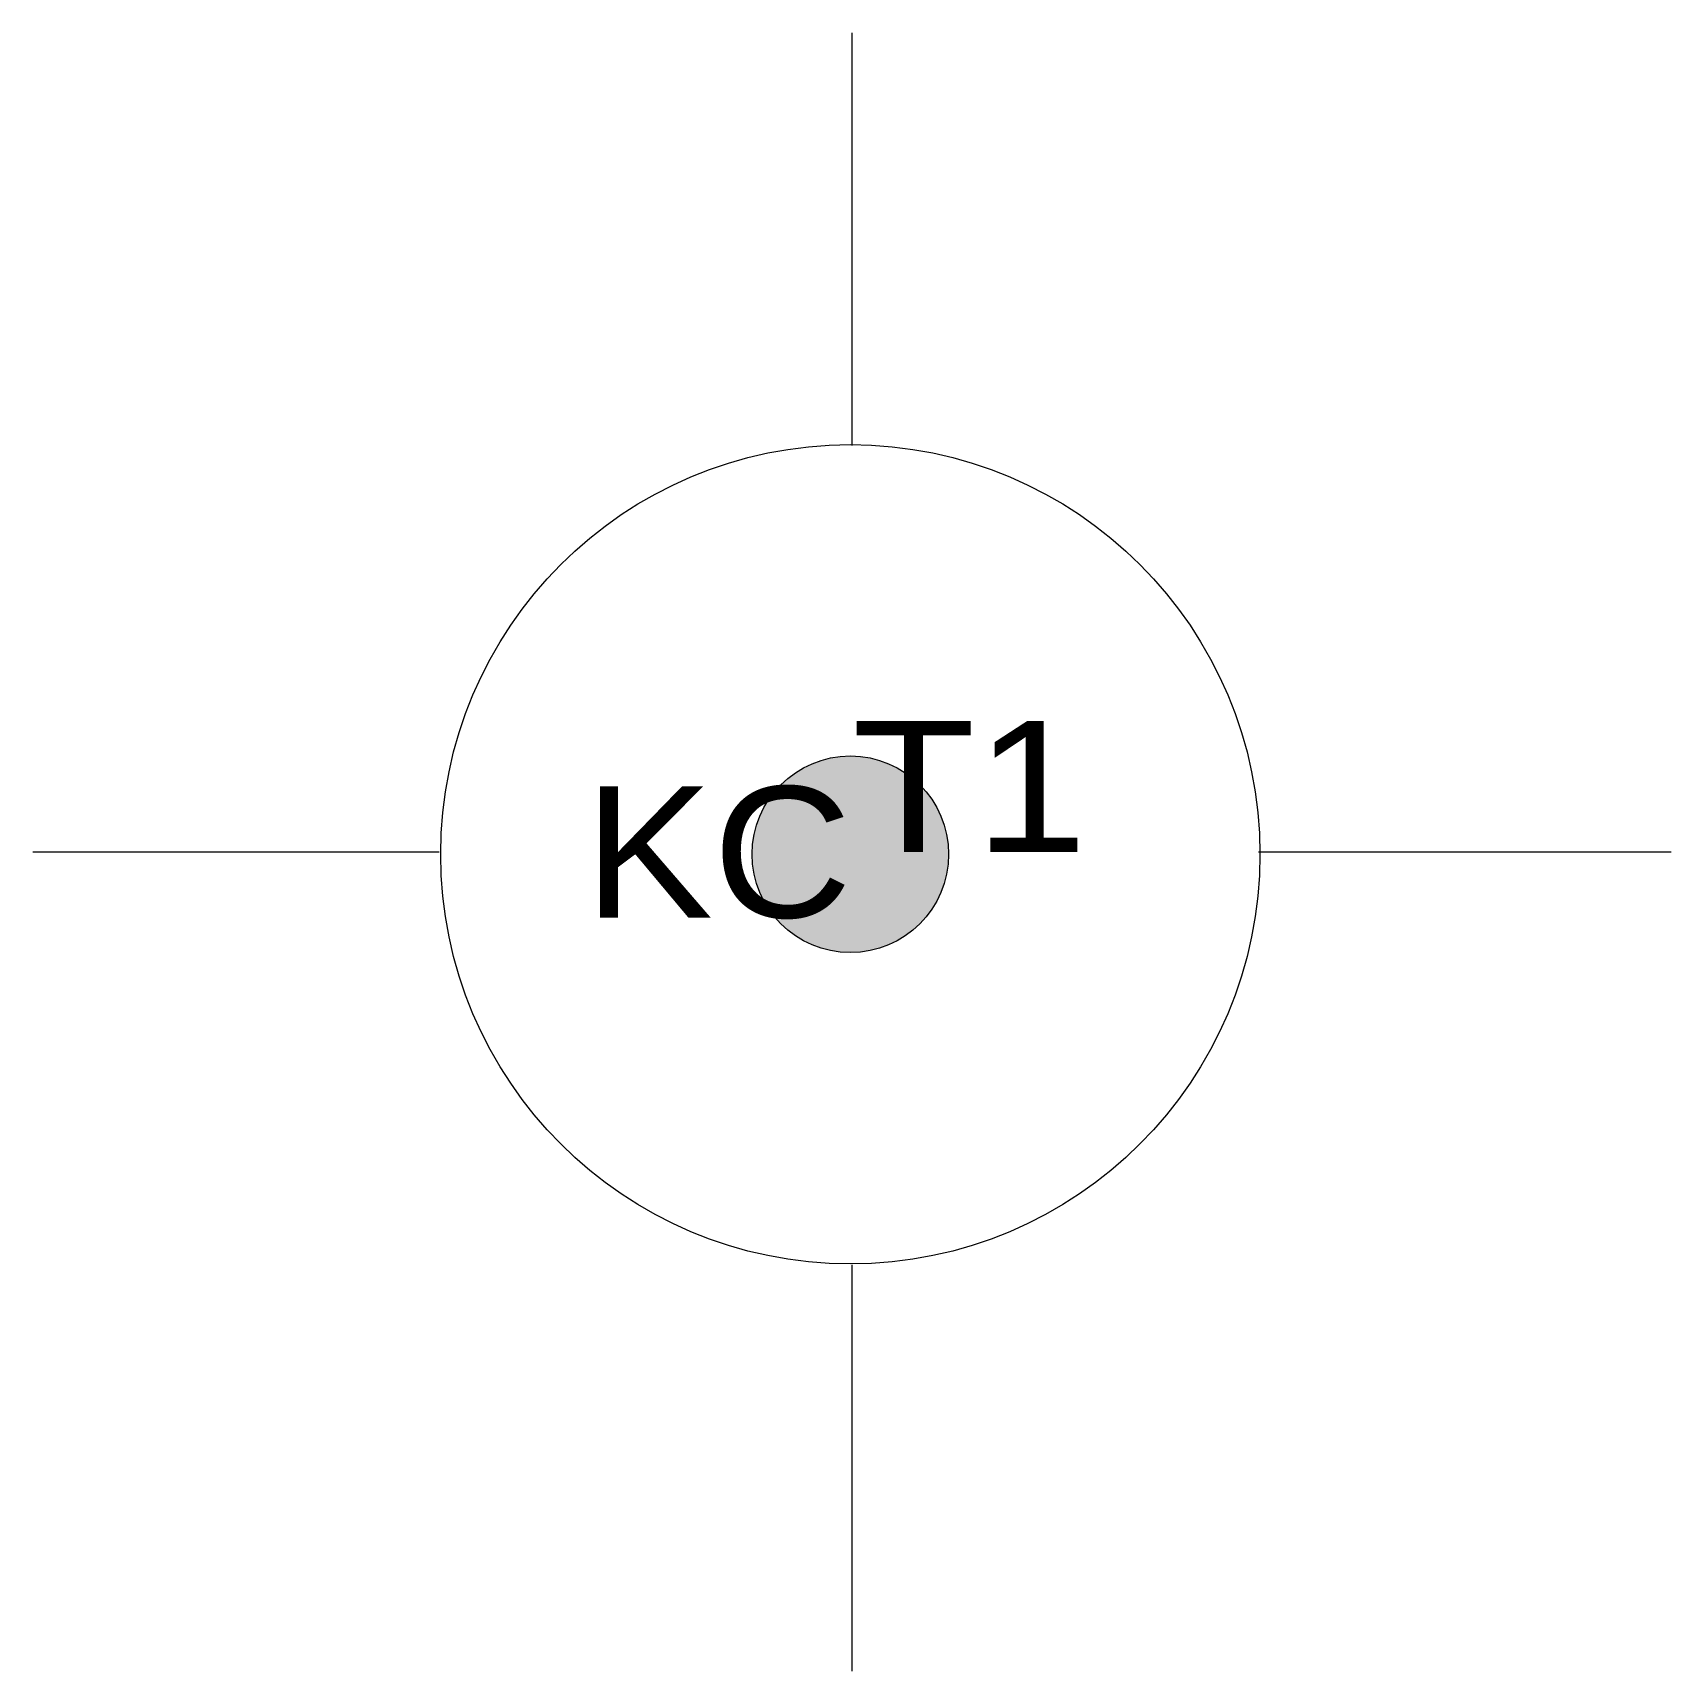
# Model space of a CAD drawing. Header units: metres. Extents: x 551324 to 552036, y 1838429 to 1840087.
# Drawn here: x 551942 to 551944.5, y 1840084.08 to 1840086.58 of the extents above.
import ezdxf
from ezdxf.enums import TextEntityAlignment as Align

# ---------------------------------------------------------------- set-up
doc = ezdxf.new("R2010")
doc.units = ezdxf.units.M
doc.header["$LTSCALE"] = 0.08
doc.layers.add('7', color=7, linetype='Continuous', lineweight=13)
doc.layers.add('9', color=7, linetype='Continuous')

msp = doc.modelspace()

# ---------------------------------------------------------------- hatches: boundary and pattern name
at = {"layer": '7'}
msp.add_hatch(color=256, dxfattribs=at).paths.add_polyline_path([(551943.24747, 1840085.17652, 1), (551943.24747, 1840085.47652, 1)])

# ---------------------------------------------------------------- linework, layer by layer
for p, q in [((551943.25, 1840085.95), (551943.25, 1840086.58)), ((551942.62, 1840085.33), (551942, 1840085.33)), ((551944.5, 1840085.33), (551943.87, 1840085.33)), ((551943.25, 1840084.08), (551943.25, 1840084.7))]:
    msp.add_line(p, q, dxfattribs=at)
for radius in [0.625, 0.15]:
    msp.add_circle((551943.24747, 1840085.32652), radius, dxfattribs=at)

# ---------------------------------------------------------------- texts
at = {"layer": '7', "width": 1.15}
msp.add_text('T1', height=0.2, dxfattribs=at).set_placement((551943.25, 1840085.33))
at = {"layer": '9', "width": 1.1}
msp.add_text('KC', height=0.2, dxfattribs=at).set_placement((551943.25, 1840085.23), align=Align.RIGHT)

doc.saveas('drawing.dxf')
